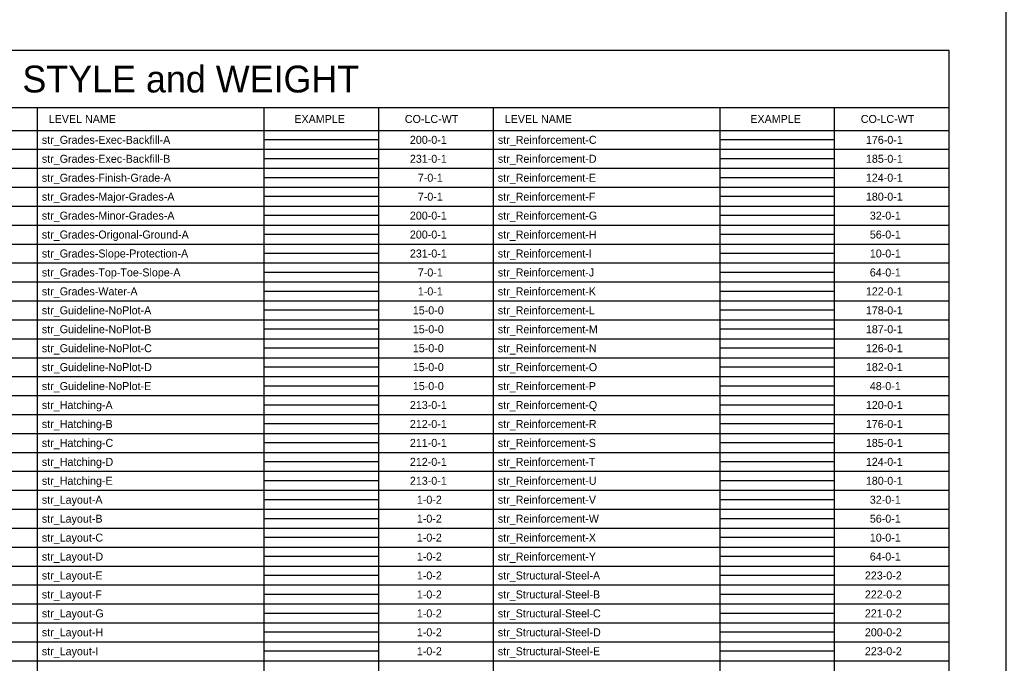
# Model space of a CAD drawing. Extents: x 0 to 6.94, y -0.44 to 1.92.
# Drawn here: x 0.737 to 1.458, y 0.469 to 0.939 of the extents above; entities that cross this region are included whole.
import ezdxf

# ---------------------------------------------------------------- set-up
doc = ezdxf.new("R2010")
doc.units = 0
for name, color, linetype in [('str_Border-A', 7, 'Continuous'), ('str_Grades-Exec-Backfill-A', 7, 'Continuous'), ('str_Grades-Exec-Backfill-B', 7, 'Continuous'), ('str_Grades-Finish-Grade-A', 7, 'Continuous'), ('str_Grades-Major-Grades-A', 7, 'Continuous'), ('str_Grades-Minor-Grades-A', 7, 'Continuous'), ('str_Grades-Origonal-Ground-A', 7, 'Continuous'), ('str_Grades-Slope-Protection-A', 7, 'Continuous'), ('str_Grades-Top-Toe-Slope-A', 7, 'Continuous'), ('str_Grades-Water-A', 7, 'Continuous'), ('str_Guideline-NoPlot-A', 7, 'Continuous'), ('str_Guideline-NoPlot-B', 7, 'Continuous'), ('str_Guideline-NoPlot-C', 7, 'Continuous'), ('str_Guideline-NoPlot-D', 7, 'Continuous'), ('str_Guideline-NoPlot-E', 7, 'Continuous'), ('str_Hatching-A', 7, 'Continuous'), ('str_Hatching-B', 7, 'Continuous'), ('str_Hatching-C', 7, 'Continuous'), ('str_Hatching-D', 7, 'Continuous'), ('str_Hatching-E', 7, 'Continuous'), ('str_Layout-A', 7, 'Continuous'), ('str_Layout-B', 7, 'Continuous'), ('str_Layout-C', 7, 'Continuous'), ('str_Layout-D', 7, 'Continuous'), ('str_Layout-E', 7, 'Continuous'), ('str_Layout-F', 7, 'Continuous'), ('str_Layout-G', 7, 'Continuous'), ('str_Layout-H', 7, 'Continuous'), ('str_Layout-I', 7, 'Continuous'), ('str_Reinforcement-C', 7, 'Continuous'), ('str_Reinforcement-D', 7, 'Continuous'), ('str_Reinforcement-E', 7, 'Continuous'), ('str_Reinforcement-F', 7, 'Continuous'), ('str_Reinforcement-G', 7, 'Continuous'), ('str_Reinforcement-H', 7, 'Continuous'), ('str_Reinforcement-I', 7, 'Continuous'), ('str_Reinforcement-J', 7, 'Continuous'), ('str_Reinforcement-K', 7, 'Continuous'), ('str_Reinforcement-L', 7, 'Continuous'), ('str_Reinforcement-M', 7, 'Continuous'), ('str_Reinforcement-N', 7, 'Continuous'), ('str_Reinforcement-O', 7, 'Continuous'), ('str_Reinforcement-P', 7, 'Continuous'), ('str_Reinforcement-Q', 7, 'Continuous'), ('str_Reinforcement-R', 7, 'Continuous'), ('str_Reinforcement-S', 7, 'Continuous'), ('str_Reinforcement-T', 7, 'Continuous'), ('str_Reinforcement-U', 7, 'Continuous'), ('str_Reinforcement-V', 7, 'Continuous'), ('str_Reinforcement-W', 7, 'Continuous'), ('str_Reinforcement-X', 7, 'Continuous'), ('str_Reinforcement-Y', 7, 'Continuous'), ('str_Structural-Steel-A', 7, 'Continuous'), ('str_Structural-Steel-B', 7, 'Continuous'), ('str_Structural-Steel-C', 7, 'Continuous'), ('str_Structural-Steel-D', 7, 'Continuous'), ('str_Structural-Steel-E', 7, 'Continuous'), ('str_Text-A', 7, 'Continuous')]:
    doc.layers.add(name, color=color, linetype=linetype)

msp = doc.modelspace()

# ---------------------------------------------------------------- linework, layer by layer
at = {"layer": 'str_Border-A'}
for p, q in [((0.08333, 0.875), (1.41667, 0.875)), ((0.75, 0.06949), (0.75, 0.875)), ((0.91572, 0.06949), (0.91572, 0.875)), ((0.99952, 0.06949), (0.99952, 0.875)), ((1.08335, 0.06949), (1.08335, 0.875)), ((1.24907, 0.06949), (1.24907, 0.875)), ((1.33287, 0.06949), (1.33287, 0.875)), ((0.08333, 0.85833), (1.41667, 0.85833)), ((0.08333, 0.84449), (1.41667, 0.84449)), ((0.08333, 0.83065), (1.41667, 0.83065)), ((0.08333, 0.81682), (1.41667, 0.81682)), ((0.08333, 0.80298), (1.41667, 0.80298)), ((0.08333, 0.78914), (1.41667, 0.78914)), ((0.08333, 0.7753), (1.41667, 0.7753)), ((0.08333, 0.76146), (1.41667, 0.76146)), ((0.08333, 0.74762), (1.41667, 0.74762)), ((0.08333, 0.73378), (1.41667, 0.73378)), ((0.08333, 0.71994), (1.41667, 0.71994)), ((0.08333, 0.7061), (1.41667, 0.7061)), ((0.08333, 0.69226), (1.41667, 0.69226)), ((0.08333, 0.67842), (1.41667, 0.67842)), ((0.08333, 0.66458), (1.41667, 0.66458)), ((0.08333, 0.65074), (1.41667, 0.65074)), ((0.08333, 0.6369), (1.41667, 0.6369)), ((0.08333, 0.62307), (1.41667, 0.62307)), ((0.08333, 0.60923), (1.41667, 0.60923)), ((0.08333, 0.59539), (1.41667, 0.59539)), ((0.08333, 0.58155), (1.41667, 0.58155)), ((0.08333, 0.56771), (1.41667, 0.56771)), ((0.08333, 0.55387), (1.41667, 0.55387)), ((0.08333, 0.54003), (1.41667, 0.54003)), ((0.08333, 0.52619), (1.41667, 0.52619)), ((0.08333, 0.51235), (1.41667, 0.51235)), ((0.08333, 0.49851), (1.41667, 0.49851)), ((0.08333, 0.48467), (1.41667, 0.48467)), ((0.08333, 0.47083), (1.41667, 0.47083))]:
    msp.add_line(p, q, dxfattribs=at)
for points in [[(1.45833, 0.04167), (1.45833, 0.95833), (0.04167, 0.95833), (0.04167, 0.04167)], [(1.41667, 0.06949), (1.41667, 0.91667), (0.08333, 0.91667), (0.08333, 0.06949)]]:
    msp.add_lwpolyline(points, close=True, dxfattribs=at)
at = {"layer": 'str_Grades-Exec-Backfill-A'}
msp.add_line((0.99952, 0.85141), (0.91572, 0.85141), dxfattribs=at)
at = {"layer": 'str_Grades-Exec-Backfill-B'}
msp.add_line((0.99952, 0.83757), (0.91572, 0.83757), dxfattribs=at)
at = {"layer": 'str_Grades-Finish-Grade-A'}
msp.add_line((0.99952, 0.82374), (0.91572, 0.82374), dxfattribs=at)
at = {"layer": 'str_Grades-Major-Grades-A'}
msp.add_line((0.99952, 0.8099), (0.91572, 0.8099), dxfattribs=at)
at = {"layer": 'str_Grades-Minor-Grades-A'}
msp.add_line((0.99952, 0.79606), (0.91572, 0.79606), dxfattribs=at)
at = {"layer": 'str_Grades-Origonal-Ground-A'}
msp.add_line((0.99952, 0.78222), (0.91572, 0.78222), dxfattribs=at)
at = {"layer": 'str_Grades-Slope-Protection-A'}
msp.add_line((0.99952, 0.76838), (0.91572, 0.76838), dxfattribs=at)
at = {"layer": 'str_Grades-Top-Toe-Slope-A'}
msp.add_line((0.99952, 0.75454), (0.91572, 0.75454), dxfattribs=at)
at = {"layer": 'str_Grades-Water-A'}
msp.add_line((0.99952, 0.7407), (0.91572, 0.7407), dxfattribs=at)
at = {"layer": 'str_Guideline-NoPlot-A'}
msp.add_line((0.99952, 0.72686), (0.91572, 0.72686), dxfattribs=at)
at = {"layer": 'str_Guideline-NoPlot-B'}
msp.add_line((0.99952, 0.71302), (0.91572, 0.71302), dxfattribs=at)
at = {"layer": 'str_Guideline-NoPlot-C'}
msp.add_line((0.99952, 0.69918), (0.91572, 0.69918), dxfattribs=at)
at = {"layer": 'str_Guideline-NoPlot-D'}
msp.add_line((0.99952, 0.68534), (0.91572, 0.68534), dxfattribs=at)
at = {"layer": 'str_Guideline-NoPlot-E'}
msp.add_line((0.99952, 0.6715), (0.91572, 0.6715), dxfattribs=at)
at = {"layer": 'str_Hatching-A'}
msp.add_line((0.99952, 0.65766), (0.91572, 0.65766), dxfattribs=at)
at = {"layer": 'str_Hatching-B'}
msp.add_line((0.99952, 0.64382), (0.91572, 0.64382), dxfattribs=at)
at = {"layer": 'str_Hatching-C'}
msp.add_line((0.99952, 0.62999), (0.91572, 0.62999), dxfattribs=at)
at = {"layer": 'str_Hatching-D'}
msp.add_line((0.99952, 0.61615), (0.91572, 0.61615), dxfattribs=at)
at = {"layer": 'str_Hatching-E'}
msp.add_line((0.99952, 0.60231), (0.91572, 0.60231), dxfattribs=at)
at = {"layer": 'str_Layout-A'}
msp.add_line((0.99952, 0.58847), (0.91572, 0.58847), dxfattribs=at)
at = {"layer": 'str_Layout-B'}
msp.add_line((0.99952, 0.57463), (0.91572, 0.57463), dxfattribs=at)
at = {"layer": 'str_Layout-C'}
msp.add_line((0.99952, 0.56079), (0.91572, 0.56079), dxfattribs=at)
at = {"layer": 'str_Layout-D'}
msp.add_line((0.99952, 0.54695), (0.91572, 0.54695), dxfattribs=at)
at = {"layer": 'str_Layout-E'}
msp.add_line((0.99952, 0.53311), (0.91572, 0.53311), dxfattribs=at)
at = {"layer": 'str_Layout-F'}
msp.add_line((0.99952, 0.51927), (0.91572, 0.51927), dxfattribs=at)
at = {"layer": 'str_Layout-G'}
msp.add_line((0.99952, 0.50543), (0.91572, 0.50543), dxfattribs=at)
at = {"layer": 'str_Layout-H'}
msp.add_line((0.99952, 0.49159), (0.91572, 0.49159), dxfattribs=at)
at = {"layer": 'str_Layout-I'}
msp.add_line((0.99952, 0.47775), (0.91572, 0.47775), dxfattribs=at)
at = {"layer": 'str_Reinforcement-C'}
msp.add_line((1.3329, 0.85141), (1.2491, 0.85141), dxfattribs=at)
at = {"layer": 'str_Reinforcement-D'}
msp.add_line((1.3329, 0.83757), (1.2491, 0.83757), dxfattribs=at)
at = {"layer": 'str_Reinforcement-E'}
msp.add_line((1.33287, 0.82374), (1.24907, 0.82374), dxfattribs=at)
at = {"layer": 'str_Reinforcement-F'}
msp.add_line((1.33287, 0.8099), (1.24907, 0.8099), dxfattribs=at)
at = {"layer": 'str_Reinforcement-G'}
msp.add_line((1.33287, 0.79606), (1.24907, 0.79606), dxfattribs=at)
at = {"layer": 'str_Reinforcement-H'}
msp.add_line((1.33287, 0.78222), (1.24907, 0.78222), dxfattribs=at)
at = {"layer": 'str_Reinforcement-I'}
msp.add_line((1.33287, 0.76838), (1.24907, 0.76838), dxfattribs=at)
at = {"layer": 'str_Reinforcement-J'}
msp.add_line((1.33287, 0.75454), (1.24907, 0.75454), dxfattribs=at)
at = {"layer": 'str_Reinforcement-K'}
msp.add_line((1.33287, 0.7407), (1.24907, 0.7407), dxfattribs=at)
at = {"layer": 'str_Reinforcement-L'}
msp.add_line((1.33287, 0.72686), (1.24907, 0.72686), dxfattribs=at)
at = {"layer": 'str_Reinforcement-M'}
msp.add_line((1.33287, 0.71302), (1.24907, 0.71302), dxfattribs=at)
at = {"layer": 'str_Reinforcement-N'}
msp.add_line((1.33287, 0.69918), (1.24907, 0.69918), dxfattribs=at)
at = {"layer": 'str_Reinforcement-O'}
msp.add_line((1.33287, 0.68534), (1.24907, 0.68534), dxfattribs=at)
at = {"layer": 'str_Reinforcement-P'}
msp.add_line((1.33287, 0.6715), (1.24907, 0.6715), dxfattribs=at)
at = {"layer": 'str_Reinforcement-Q'}
msp.add_line((1.33287, 0.65766), (1.24907, 0.65766), dxfattribs=at)
at = {"layer": 'str_Reinforcement-R'}
msp.add_line((1.33287, 0.64382), (1.24907, 0.64382), dxfattribs=at)
at = {"layer": 'str_Reinforcement-S'}
msp.add_line((1.33287, 0.62999), (1.24907, 0.62999), dxfattribs=at)
at = {"layer": 'str_Reinforcement-T'}
msp.add_line((1.33287, 0.61615), (1.24907, 0.61615), dxfattribs=at)
at = {"layer": 'str_Reinforcement-U'}
msp.add_line((1.33287, 0.60231), (1.24907, 0.60231), dxfattribs=at)
at = {"layer": 'str_Reinforcement-V'}
msp.add_line((1.33287, 0.58847), (1.24907, 0.58847), dxfattribs=at)
at = {"layer": 'str_Reinforcement-W'}
msp.add_line((1.33287, 0.57463), (1.24907, 0.57463), dxfattribs=at)
at = {"layer": 'str_Reinforcement-X'}
msp.add_line((1.33287, 0.56079), (1.24907, 0.56079), dxfattribs=at)
at = {"layer": 'str_Reinforcement-Y'}
msp.add_line((1.33287, 0.54695), (1.24907, 0.54695), dxfattribs=at)
at = {"layer": 'str_Structural-Steel-A'}
msp.add_line((1.33287, 0.53311), (1.24907, 0.53311), dxfattribs=at)
at = {"layer": 'str_Structural-Steel-B'}
msp.add_line((1.33287, 0.51927), (1.24907, 0.51927), dxfattribs=at)
at = {"layer": 'str_Structural-Steel-C'}
msp.add_line((1.33287, 0.50543), (1.24907, 0.50543), dxfattribs=at)
at = {"layer": 'str_Structural-Steel-D'}
msp.add_line((1.33287, 0.49159), (1.24907, 0.49159), dxfattribs=at)
at = {"layer": 'str_Structural-Steel-E'}
msp.add_line((1.33287, 0.47775), (1.24907, 0.47775), dxfattribs=at)

# ---------------------------------------------------------------- texts
at = {"layer": 'str_Text-A'}
for s, height, p in [('BYLEVEL DEFAULTS FOR COLOR, LINE STYLE and WEIGHT', 0.0196059, (0.23497, 0.88603)), ('LEVEL NAME', 0.00585, (0.75833, 0.86374)), ('EXAMPLE', 0.00585, (0.93788, 0.86374)), ('CO-LC-WT', 0.00585, (1.01865, 0.86374)), ('LEVEL NAME', 0.00585, (1.09168, 0.86374)), ('EXAMPLE', 0.00585, (1.27123, 0.86374)), ('CO-LC-WT', 0.00585, (1.352, 0.86374)), ('str_Grades-Exec-Backfill-A', 0.00585, (0.75329, 0.84849)), ('200-0-1', 0.00585, (1.02234, 0.84849)), ('str_Reinforcement-C', 0.00585, (1.08667, 0.84849)), ('176-0-1', 0.00585, (1.35573, 0.84849)), ('str_Grades-Exec-Backfill-B', 0.00585, (0.75329, 0.83465)), ('231-0-1', 0.00585, (1.02234, 0.83465)), ('str_Reinforcement-D', 0.00585, (1.08667, 0.83465)), ('185-0-1', 0.00585, (1.35573, 0.83465)), ('str_Grades-Finish-Grade-A', 0.00585, (0.75329, 0.82081)), ('7-0-1', 0.00585, (1.02814, 0.82081)), ('str_Reinforcement-E', 0.00585, (1.08664, 0.82081)), ('124-0-1', 0.00585, (1.35569, 0.82081)), ('str_Grades-Major-Grades-A', 0.00585, (0.75329, 0.80697)), ('7-0-1', 0.00585, (1.02814, 0.80697)), ('str_Reinforcement-F', 0.00585, (1.08664, 0.80697)), ('180-0-1', 0.00585, (1.35569, 0.80697)), ('str_Grades-Minor-Grades-A', 0.00585, (0.75329, 0.79313)), ('200-0-1', 0.00585, (1.02234, 0.79313)), ('str_Reinforcement-G', 0.00585, (1.08664, 0.79313)), ('32-0-1', 0.00585, (1.35859, 0.79313)), ('str_Grades-Origonal-Ground-A', 0.00585, (0.75329, 0.77929)), ('200-0-1', 0.00585, (1.02234, 0.77929)), ('str_Reinforcement-H', 0.00585, (1.08664, 0.77929)), ('56-0-1', 0.00585, (1.35859, 0.77929)), ('str_Grades-Slope-Protection-A', 0.00585, (0.75329, 0.76545)), ('231-0-1', 0.00585, (1.02234, 0.76545)), ('str_Reinforcement-I', 0.00585, (1.08664, 0.76545)), ('10-0-1', 0.00585, (1.35859, 0.76545)), ('str_Grades-Top-Toe-Slope-A', 0.00585, (0.75329, 0.75161)), ('7-0-1', 0.00585, (1.02814, 0.75161)), ('str_Reinforcement-J', 0.00585, (1.08664, 0.75161)), ('64-0-1', 0.00585, (1.35859, 0.75161)), ('str_Grades-Water-A', 0.00585, (0.75329, 0.73777)), ('1-0-1', 0.00585, (1.02814, 0.73777)), ('str_Reinforcement-K', 0.00585, (1.08664, 0.73777)), ('122-0-1', 0.00585, (1.35569, 0.73777)), ('str_Guideline-NoPlot-A', 0.00585, (0.75329, 0.72394)), ('15-0-0', 0.00585, (1.02449, 0.72394)), ('str_Reinforcement-L', 0.00585, (1.08664, 0.72394)), ('178-0-1', 0.00585, (1.35569, 0.72394)), ('str_Guideline-NoPlot-B', 0.00585, (0.75329, 0.7101)), ('15-0-0', 0.00585, (1.02449, 0.7101)), ('str_Reinforcement-M', 0.00585, (1.08664, 0.7101)), ('187-0-1', 0.00585, (1.35569, 0.7101)), ('str_Guideline-NoPlot-C', 0.00585, (0.75329, 0.69626)), ('15-0-0', 0.00585, (1.02449, 0.69626)), ('str_Reinforcement-N', 0.00585, (1.08664, 0.69626)), ('126-0-1', 0.00585, (1.35569, 0.69626)), ('str_Guideline-NoPlot-D', 0.00585, (0.75329, 0.68242)), ('15-0-0', 0.00585, (1.02449, 0.68242)), ('str_Reinforcement-O', 0.00585, (1.08664, 0.68242)), ('182-0-1', 0.00585, (1.35569, 0.68242)), ('str_Guideline-NoPlot-E', 0.00585, (0.75329, 0.66858)), ('15-0-0', 0.00585, (1.02449, 0.66858)), ('str_Reinforcement-P', 0.00585, (1.08664, 0.66858)), ('48-0-1', 0.00585, (1.35859, 0.66858)), ('str_Hatching-A', 0.00585, (0.75329, 0.65474)), ('213-0-1', 0.00585, (1.02234, 0.65474)), ('str_Reinforcement-Q', 0.00585, (1.08664, 0.65474)), ('120-0-1', 0.00585, (1.35569, 0.65474)), ('str_Hatching-B', 0.00585, (0.75329, 0.6409)), ('212-0-1', 0.00585, (1.02234, 0.6409)), ('str_Reinforcement-R', 0.00585, (1.08664, 0.6409)), ('176-0-1', 0.00585, (1.35569, 0.6409)), ('str_Hatching-C', 0.00585, (0.75329, 0.62706)), ('211-0-1', 0.00585, (1.02234, 0.62706)), ('str_Reinforcement-S', 0.00585, (1.08664, 0.62706)), ('185-0-1', 0.00585, (1.35569, 0.62706)), ('str_Hatching-D', 0.00585, (0.75329, 0.61322)), ('212-0-1', 0.00585, (1.02234, 0.61322)), ('str_Reinforcement-T', 0.00585, (1.08664, 0.61322)), ('124-0-1', 0.00585, (1.35569, 0.61322)), ('str_Hatching-E', 0.00585, (0.75329, 0.59938)), ('213-0-1', 0.00585, (1.02234, 0.59938)), ('str_Reinforcement-U', 0.00585, (1.08664, 0.59938)), ('180-0-1', 0.00585, (1.35569, 0.59938)), ('1-0-2', 0.00585, (1.02742, 0.58554)), ('str_Reinforcement-V', 0.00585, (1.08664, 0.58554)), ('32-0-1', 0.00585, (1.35859, 0.58554)), ('str_Layout-A', 0.00585, (0.75329, 0.58554)), ('str_Layout-B', 0.00585, (0.75329, 0.5717)), ('1-0-2', 0.00585, (1.02742, 0.5717)), ('str_Reinforcement-W', 0.00585, (1.08664, 0.5717)), ('56-0-1', 0.00585, (1.35859, 0.5717)), ('str_Layout-C', 0.00585, (0.75329, 0.55786)), ('1-0-2', 0.00585, (1.02742, 0.55786)), ('str_Reinforcement-X', 0.00585, (1.08664, 0.55786)), ('10-0-1', 0.00585, (1.35859, 0.55786)), ('str_Layout-D', 0.00585, (0.75329, 0.54402)), ('1-0-2', 0.00585, (1.02742, 0.54402)), ('str_Reinforcement-Y', 0.00585, (1.08664, 0.54402)), ('64-0-1', 0.00585, (1.35859, 0.54402)), ('str_Layout-E', 0.00585, (0.75329, 0.53019)), ('1-0-2', 0.00585, (1.02742, 0.53019)), ('str_Structural-Steel-A', 0.00585, (1.08664, 0.53019)), ('223-0-2', 0.00585, (1.35497, 0.53019)), ('str_Layout-F', 0.00585, (0.75329, 0.51635)), ('1-0-2', 0.00585, (1.02742, 0.51635)), ('str_Structural-Steel-B', 0.00585, (1.08664, 0.51635)), ('222-0-2', 0.00585, (1.35497, 0.51635)), ('str_Layout-G', 0.00585, (0.75329, 0.50251)), ('1-0-2', 0.00585, (1.02742, 0.50251)), ('str_Structural-Steel-C', 0.00585, (1.08664, 0.50251)), ('221-0-2', 0.00585, (1.35497, 0.50251)), ('str_Layout-H', 0.00585, (0.75329, 0.48867)), ('1-0-2', 0.00585, (1.02742, 0.48867)), ('str_Structural-Steel-D', 0.00585, (1.08664, 0.48867)), ('200-0-2', 0.00585, (1.35497, 0.48867)), ('str_Layout-I', 0.00585, (0.75329, 0.47483)), ('1-0-2', 0.00585, (1.02742, 0.47483)), ('str_Structural-Steel-E', 0.00585, (1.08664, 0.47483)), ('223-0-2', 0.00585, (1.35497, 0.47483))]:
    msp.add_text(s, height=height, dxfattribs=at).set_placement(p)

doc.saveas('drawing.dxf')
